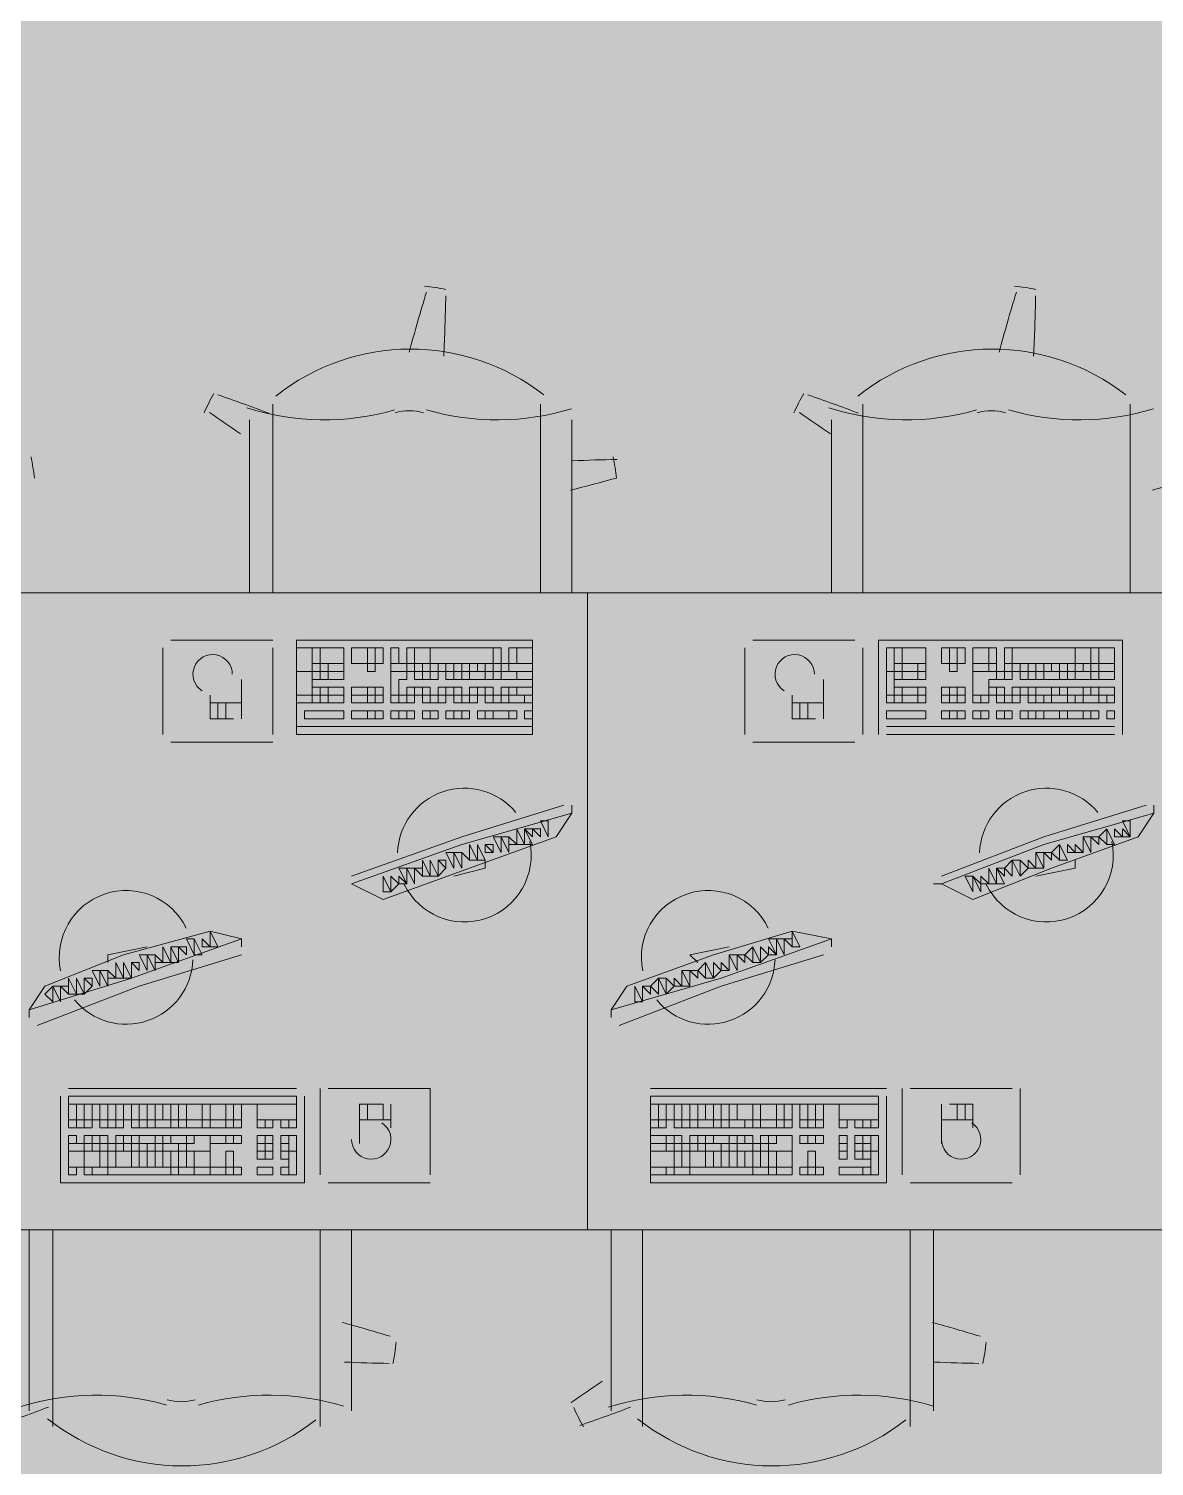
# Model space of a CAD drawing. Header units: millimetres. Extents: x -59 to 47, y 152 to 919.
# Drawn here: x 24.35 to 26.496, y 461.526 to 464.267 of the extents above; entities that cross this region are included whole.
import ezdxf

# ---------------------------------------------------------------- set-up
doc = ezdxf.new("R2010")
doc.units = ezdxf.units.MM
doc.layers.add('PDF_014405$FT-FIXFIT', color=7, linetype='Continuous')
doc.layers.add('PDF_014405$HL-TMP', color=7, linetype='Continuous', true_color=0xe6db59)

msp = doc.modelspace()

# ---------------------------------------------------------------- linework, layer by layer
at = {"layer": 'PDF_014405$FT-FIXFIT', "lineweight": 0}
for points in [[(24.8153, 463.1913), (24.8153, 463.5513)], [(25.3253, 463.5513), (25.3253, 463.1913)], [(25.9402, 463.1913), (25.9402, 463.5513)], [(26.4502, 463.5513), (26.4502, 463.1913)], [(24.7703, 463.5213), (24.7703, 463.1913)], [(25.3853, 463.1913), (25.3853, 463.5213)], [(25.8802, 463.5213), (25.8802, 463.1913)], [(24.8153, 463.1014), (24.6204, 463.1014)], [(25.9252, 463.1014), (25.7303, 463.1014)], [(26.4352, 462.9214), (26.4352, 463.1014), (25.9702, 463.1014), (25.9702, 462.9214)], [(24.6054, 463.0864), (24.6054, 462.9214)], [(24.6204, 463.0864), (24.6204, 463.0864)], [(24.8153, 462.9214), (24.8153, 463.0864)], [(25.7153, 463.0864), (25.7153, 462.9214)], [(25.7303, 463.0864), (25.7303, 463.0864)], [(25.9252, 463.0864), (25.9252, 463.0864)], [(25.9402, 462.9214), (25.9402, 463.0864)], [(24.7553, 462.9514), (24.7553, 463.0264)], [(25.8652, 462.9514), (25.8652, 463.0264)], [(24.6953, 462.9964), (24.6953, 462.9514), (24.7403, 462.9514)], [(25.8052, 462.9964), (25.8052, 462.9514), (25.8502, 462.9514)], [(24.7553, 462.9814), (24.6953, 462.9814)], [(24.7103, 462.9814), (24.7103, 462.9514)], [(24.7253, 462.9814), (24.7253, 462.9514)], [(25.8652, 462.9814), (25.8052, 462.9814)], [(25.8202, 462.9814), (25.8202, 462.9514)], [(25.8352, 462.9814), (25.8352, 462.9514)], [(25.3103, 462.9364), (24.8603, 462.9364), (25.3103, 462.9364)], [(26.4202, 462.9364), (25.9852, 462.9364), (26.4202, 462.9364)], [(24.6204, 462.9214), (24.6204, 462.9214)], [(24.6204, 462.9064), (24.8153, 462.9064)], [(24.8153, 462.9214), (24.8153, 462.9214)], [(25.7303, 462.9214), (25.7303, 462.9214)], [(25.7303, 462.9064), (25.9252, 462.9064)], [(25.9252, 462.9214), (25.9252, 462.9214)], [(25.9852, 462.9214), (26.4202, 462.9214)], [(25.3853, 462.7714), (25.1753, 462.7114), (24.9653, 462.6364), (25.0253, 462.6064), (25.1903, 462.6664), (25.3553, 462.7264), (25.3853, 462.7714), (25.3853, 462.7864)], [(25.3703, 462.7864), (25.1753, 462.7264), (24.9653, 462.6514)], [(25.3703, 462.7864), (25.3703, 462.7864)], [(26.4952, 462.7714), (26.2852, 462.7114), (26.0902, 462.6364), (26.0752, 462.6364)], [(26.0902, 462.6364), (26.1502, 462.6064), (26.3002, 462.6664), (26.4652, 462.7264), (26.4952, 462.7714), (26.4952, 462.7864)], [(26.4802, 462.7864), (26.2852, 462.7264), (26.0902, 462.6514)], [(26.4802, 462.7864), (26.4802, 462.7864)], [(26.3602, 462.7264), (26.3602, 462.6964), (26.3602, 462.7264)], [(25.1753, 462.6964), (25.1903, 462.6814), (25.1753, 462.6964)], [(25.2203, 462.6814), (25.2203, 462.6664), (25.1603, 462.6514)], [(26.3452, 462.6814), (26.3452, 462.6664), (26.2702, 462.6514)], [(24.9653, 462.6364), (24.9653, 462.6364)], [(24.9803, 462.6514), (24.9803, 462.6514)], [(26.0902, 462.6514), (26.0902, 462.6514)], [(24.7553, 462.5314), (24.6953, 462.5464), (24.5304, 462.5014), (24.3804, 462.4414), (24.3504, 462.3964), (24.3504, 462.3814)], [(24.3504, 462.3964), (24.5454, 462.4564), (24.7553, 462.5314), (24.7553, 462.5164)], [(25.8802, 462.5314), (25.8052, 462.5464), (25.6553, 462.5014), (25.4903, 462.4414), (25.4603, 462.3964), (25.4603, 462.3814)], [(25.4603, 462.3964), (25.6703, 462.4564), (25.8802, 462.5314), (25.8802, 462.5164)], [(24.3654, 462.3664), (24.5604, 462.4414), (24.7553, 462.5014)], [(24.5004, 462.4864), (24.5004, 462.5014), (24.5754, 462.5164)], [(25.4753, 462.3664), (25.6703, 462.4414), (25.8652, 462.5014)], [(25.6253, 462.4864), (25.6103, 462.5014), (25.6853, 462.5164)], [(25.6853, 462.4714), (25.6853, 462.5014), (25.6853, 462.4714)], [(25.8652, 462.5164), (25.8652, 462.5164)], [(25.5203, 462.4114), (25.5203, 462.4414), (25.5203, 462.4114)], [(25.4753, 462.3814), (25.4753, 462.3814)], [(24.8603, 462.2464), (24.4254, 462.2464)], [(24.9053, 462.2464), (24.9053, 462.0814)], [(25.1153, 462.0814), (25.1153, 462.2464), (24.9203, 462.2464)], [(25.9852, 462.2464), (25.5353, 462.2464)], [(26.0152, 462.2464), (26.0152, 462.0814)], [(26.2252, 462.2464), (26.0302, 462.2464)], [(26.2252, 462.2464), (26.2252, 462.2464)], [(26.2402, 462.0814), (26.2402, 462.2464)], [(24.4104, 462.2314), (24.4104, 462.0664), (24.8753, 462.0664), (24.8753, 462.2314)], [(24.4254, 462.2314), (24.4254, 462.2314)], [(24.8603, 462.2314), (24.8603, 462.2314)], [(25.5353, 462.2314), (25.5353, 462.0664), (25.9852, 462.0664), (25.9852, 462.2314)], [(25.0253, 462.1864), (25.0253, 462.2164), (24.9803, 462.2164), (24.9803, 462.1414)], [(24.9953, 462.1864), (24.9953, 462.2164)], [(25.0403, 462.1714), (25.0403, 462.2164)], [(26.0902, 462.2164), (26.0902, 462.1414)], [(26.1502, 462.1714), (26.1502, 462.2164), (26.1052, 462.2164)], [(26.1202, 462.1864), (26.1202, 462.2164)], [(26.1352, 462.1864), (26.1352, 462.2164)], [(24.9803, 462.1864), (25.0403, 462.1864)], [(26.0902, 462.1864), (26.1502, 462.1864)], [(24.9203, 462.0814), (24.9203, 462.0814)], [(25.1153, 462.0814), (25.1153, 462.0814)], [(26.0302, 462.0814), (26.0302, 462.0814)], [(26.2252, 462.0814), (26.2252, 462.0814)], [(24.9203, 462.0664), (25.1153, 462.0664)], [(26.0302, 462.0664), (26.2252, 462.0664)], [(24.3504, 461.6315), (24.3504, 461.9765)], [(24.3954, 461.9765), (24.3954, 461.6015)], [(24.9053, 461.6015), (24.9053, 461.9765)], [(24.9653, 461.9765), (24.9653, 461.6315)], [(25.4603, 461.6315), (25.4603, 461.9765)], [(25.5203, 461.9765), (25.5203, 461.6015)], [(26.0302, 461.6015), (26.0302, 461.9765)], [(26.0752, 461.9765), (26.0752, 461.6315)]]:
    msp.add_lwpolyline(points, dxfattribs=at)
msp.add_lwpolyline([(25.3825, 463.3873, 0.00719), (25.4704, 463.4103, 0.025003), (25.4639, 463.451)], format="xyb", dxfattribs=at)
for points in [[(24.3054, 463.1913), (25.4153, 463.1913), (25.4153, 461.9765), (24.3054, 461.9765)], [(25.4153, 463.1913), (26.5252, 463.1913), (26.5252, 461.9765), (25.4153, 461.9765)], [(25.3103, 463.1014), (24.8603, 463.1014), (24.8603, 462.9214), (25.3103, 462.9214)], [(24.8903, 463.0864), (24.8603, 463.0864), (24.8603, 463.0414), (24.8903, 463.0414)], [(24.9053, 463.0864), (24.8903, 463.0864), (24.8903, 463.0564), (24.9053, 463.0564)], [(24.9503, 463.0864), (24.9053, 463.0864), (24.9053, 463.0564), (24.9503, 463.0564)], [(24.9953, 463.0864), (24.9653, 463.0864), (24.9653, 463.0564), (24.9953, 463.0564)], [(25.0103, 463.0864), (24.9953, 463.0864), (24.9953, 463.0564), (25.0103, 463.0564)], [(25.0253, 463.0864), (25.0103, 463.0864), (25.0103, 463.0564), (25.0253, 463.0564)], [(25.0403, 463.0864), (25.0553, 463.0864), (25.0553, 463.0564), (25.0403, 463.0564)], [(25.0703, 463.0864), (25.0853, 463.0864), (25.0853, 463.0564), (25.0703, 463.0564)], [(25.0853, 463.0864), (25.1153, 463.0864), (25.1153, 463.0564), (25.0853, 463.0564)], [(25.2353, 463.0864), (25.1153, 463.0864), (25.1153, 463.0564), (25.2353, 463.0564)], [(25.2503, 463.0864), (25.2353, 463.0864), (25.2353, 463.0564), (25.2503, 463.0564)], [(25.2803, 463.0864), (25.2653, 463.0864), (25.2653, 463.0564), (25.2803, 463.0564)], [(25.3103, 463.0864), (25.2803, 463.0864), (25.2803, 463.0564), (25.3103, 463.0564)], [(26.0002, 463.0864), (25.9852, 463.0864), (25.9852, 463.0414), (26.0002, 463.0414)], [(26.0152, 463.0864), (26.0002, 463.0864), (26.0002, 463.0564), (26.0152, 463.0564)], [(26.0602, 463.0864), (26.0152, 463.0864), (26.0152, 463.0564), (26.0602, 463.0564)], [(26.1052, 463.0864), (26.0902, 463.0864), (26.0902, 463.0564), (26.1052, 463.0564)], [(26.1202, 463.0864), (26.1052, 463.0864), (26.1052, 463.0564), (26.1202, 463.0564)], [(26.1352, 463.0864), (26.1202, 463.0864), (26.1202, 463.0564), (26.1352, 463.0564)], [(26.1502, 463.0864), (26.1802, 463.0864), (26.1802, 463.0564), (26.1502, 463.0564)], [(26.1802, 463.0864), (26.1952, 463.0864), (26.1952, 463.0564), (26.1802, 463.0564)], [(26.2102, 463.0864), (26.2252, 463.0864), (26.2252, 463.0564), (26.2102, 463.0564)], [(26.3452, 463.0864), (26.2252, 463.0864), (26.2252, 463.0564), (26.3452, 463.0564)], [(26.3752, 463.0864), (26.3452, 463.0864), (26.3452, 463.0564), (26.3752, 463.0564)], [(26.3902, 463.0864), (26.3752, 463.0864), (26.3752, 463.0564), (26.3902, 463.0564)], [(26.4202, 463.0864), (26.3902, 463.0864), (26.3902, 463.0564), (26.4202, 463.0564)], [(24.8903, 463.0414), (24.8603, 463.0414), (24.8603, 462.9964), (24.8903, 462.9964)], [(24.9053, 463.0564), (24.8903, 463.0564), (24.8903, 463.0414), (24.9053, 463.0414)], [(24.9053, 463.0414), (24.8903, 463.0414), (24.8903, 463.0264), (24.9053, 463.0264)], [(24.9203, 463.0564), (24.9053, 463.0564), (24.9053, 463.0414), (24.9203, 463.0414)], [(24.9203, 463.0414), (24.9053, 463.0414), (24.9053, 463.0264), (24.9203, 463.0264)], [(24.9503, 463.0564), (24.9203, 463.0564), (24.9203, 463.0414), (24.9503, 463.0414)], [(24.9503, 463.0414), (24.9203, 463.0414), (24.9203, 463.0264), (24.9503, 463.0264)], [(25.0103, 463.0564), (24.9953, 463.0564), (24.9953, 463.0414), (25.0103, 463.0414)], [(25.0703, 463.0564), (25.0403, 463.0564), (25.0403, 463.0414), (25.0703, 463.0414)], [(25.0553, 463.0414), (25.0403, 463.0414), (25.0403, 462.9964), (25.0553, 462.9964), (25.0553, 463.0264), (25.0703, 463.0264), (25.0703, 463.0414)], [(25.0853, 463.0564), (25.0703, 463.0564), (25.0703, 463.0414), (25.0853, 463.0414)], [(25.1003, 463.0564), (25.0853, 463.0564), (25.0853, 463.0414), (25.1003, 463.0414)], [(25.1003, 463.0414), (25.0853, 463.0414), (25.0853, 463.0264), (25.1003, 463.0264)], [(25.1153, 463.0414), (25.1003, 463.0414), (25.1003, 463.0264), (25.1153, 463.0264)], [(25.1303, 463.0564), (25.1153, 463.0564), (25.1153, 463.0414), (25.1303, 463.0414)], [(25.1303, 463.0414), (25.1153, 463.0414), (25.1153, 463.0264), (25.1303, 463.0264)], [(25.1453, 463.0564), (25.1303, 463.0564), (25.1303, 463.0414), (25.1453, 463.0414)], [(25.1603, 463.0564), (25.1453, 463.0564), (25.1453, 463.0414), (25.1603, 463.0414)], [(25.1603, 463.0414), (25.1453, 463.0414), (25.1453, 463.0264), (25.1603, 463.0264)], [(25.1753, 463.0414), (25.1603, 463.0414), (25.1603, 463.0264), (25.1753, 463.0264)], [(25.1903, 463.0564), (25.1753, 463.0564), (25.1753, 463.0414), (25.1903, 463.0414)], [(25.1903, 463.0414), (25.1753, 463.0414), (25.1753, 463.0264), (25.1903, 463.0264)], [(25.2053, 463.0564), (25.1903, 463.0564), (25.1903, 463.0414), (25.2053, 463.0414)], [(25.2203, 463.0414), (25.1903, 463.0414), (25.1903, 463.0264), (25.2203, 463.0264)], [(25.2203, 463.0564), (25.2053, 463.0564), (25.2053, 463.0414), (25.2203, 463.0414)], [(25.2353, 463.0414), (25.2203, 463.0414), (25.2203, 463.0264), (25.2353, 463.0264)], [(25.2503, 463.0564), (25.2353, 463.0564), (25.2353, 463.0414), (25.2503, 463.0414)], [(25.2503, 463.0414), (25.2353, 463.0414), (25.2353, 463.0264), (25.2503, 463.0264)], [(25.2653, 463.0564), (25.2503, 463.0564), (25.2503, 463.0414), (25.2653, 463.0414)], [(25.2803, 463.0414), (25.2503, 463.0414), (25.2503, 463.0264), (25.2803, 463.0264)], [(25.3103, 463.0564), (25.2653, 463.0564), (25.2653, 463.0414), (25.3103, 463.0414)], [(25.3103, 463.0414), (25.2803, 463.0414), (25.2803, 463.0264), (25.3103, 463.0264)], [(26.0002, 463.0414), (25.9852, 463.0414), (25.9852, 462.9964), (26.0002, 462.9964)], [(26.0152, 463.0564), (26.0002, 463.0564), (26.0002, 463.0414), (26.0152, 463.0414)], [(26.0152, 463.0414), (26.0002, 463.0414), (26.0002, 463.0264), (26.0152, 463.0264)], [(26.0452, 463.0564), (26.0152, 463.0564), (26.0152, 463.0414), (26.0452, 463.0414)], [(26.0452, 463.0414), (26.0152, 463.0414), (26.0152, 463.0264), (26.0452, 463.0264)], [(26.0602, 463.0564), (26.0452, 463.0564), (26.0452, 463.0414), (26.0602, 463.0414)], [(26.0602, 463.0414), (26.0452, 463.0414), (26.0452, 463.0264), (26.0602, 463.0264)], [(26.1202, 463.0564), (26.1052, 463.0564), (26.1052, 463.0414), (26.1202, 463.0414)], [(26.1802, 463.0564), (26.1502, 463.0564), (26.1502, 463.0414), (26.1802, 463.0414)], [(26.1802, 463.0414), (26.1502, 463.0414), (26.1502, 462.9964), (26.1802, 462.9964), (26.1802, 463.0264), (26.1952, 463.0264), (26.1952, 463.0414)], [(26.1952, 463.0564), (26.1802, 463.0564), (26.1802, 463.0414), (26.1952, 463.0414)], [(26.2102, 463.0414), (26.1952, 463.0414), (26.1952, 463.0264), (26.2102, 463.0264)], [(26.2252, 463.0564), (26.2102, 463.0564), (26.2102, 463.0414), (26.2252, 463.0414)], [(26.2252, 463.0414), (26.2102, 463.0414), (26.2102, 463.0264), (26.2252, 463.0264)], [(26.2402, 463.0564), (26.2252, 463.0564), (26.2252, 463.0414), (26.2402, 463.0414)], [(26.2552, 463.0564), (26.2402, 463.0564), (26.2402, 463.0414), (26.2552, 463.0414)], [(26.2552, 463.0414), (26.2402, 463.0414), (26.2402, 463.0264), (26.2552, 463.0264)], [(26.2702, 463.0414), (26.2552, 463.0414), (26.2552, 463.0264), (26.2702, 463.0264)], [(26.2852, 463.0564), (26.2702, 463.0564), (26.2702, 463.0414), (26.2852, 463.0414)], [(26.2852, 463.0414), (26.2702, 463.0414), (26.2702, 463.0264), (26.2852, 463.0264)], [(26.3002, 463.0564), (26.2852, 463.0564), (26.2852, 463.0414), (26.3002, 463.0414)], [(26.3152, 463.0414), (26.2852, 463.0414), (26.2852, 463.0264), (26.3152, 463.0264)], [(26.3152, 463.0564), (26.3002, 463.0564), (26.3002, 463.0414), (26.3152, 463.0414)], [(26.3302, 463.0414), (26.3152, 463.0414), (26.3152, 463.0264), (26.3302, 463.0264)], [(26.3452, 463.0564), (26.3302, 463.0564), (26.3302, 463.0414), (26.3452, 463.0414)], [(26.3452, 463.0414), (26.3302, 463.0414), (26.3302, 463.0264), (26.3452, 463.0264)], [(26.3602, 463.0564), (26.3452, 463.0564), (26.3452, 463.0414), (26.3602, 463.0414)], [(26.3752, 463.0414), (26.3452, 463.0414), (26.3452, 463.0264), (26.3752, 463.0264)], [(26.3752, 463.0564), (26.3602, 463.0564), (26.3602, 463.0414), (26.3752, 463.0414)], [(26.3902, 463.0414), (26.3752, 463.0414), (26.3752, 463.0264), (26.3902, 463.0264)], [(26.4202, 463.0564), (26.3902, 463.0564), (26.3902, 463.0414), (26.4202, 463.0414)], [(26.4202, 463.0414), (26.3902, 463.0414), (26.3902, 463.0264), (26.4202, 463.0264)], [(24.8903, 462.9964), (24.8603, 462.9964), (24.8603, 462.9814), (24.8903, 462.9814)], [(24.9053, 463.0114), (24.8903, 463.0114), (24.8903, 462.9964), (24.9053, 462.9964)], [(24.9053, 462.9964), (24.8903, 462.9964), (24.8903, 462.9814), (24.9053, 462.9814)], [(24.9203, 463.0114), (24.9053, 463.0114), (24.9053, 462.9964), (24.9203, 462.9964)], [(24.9203, 462.9964), (24.9053, 462.9964), (24.9053, 462.9814), (24.9203, 462.9814)], [(24.9503, 463.0114), (24.9203, 463.0114), (24.9203, 462.9964), (24.9503, 462.9964)], [(24.9503, 462.9964), (24.9203, 462.9964), (24.9203, 462.9814), (24.9503, 462.9814)], [(24.9953, 463.0114), (24.9653, 463.0114), (24.9653, 462.9964), (24.9953, 462.9964)], [(24.9953, 462.9964), (24.9653, 462.9964), (24.9653, 462.9814), (24.9953, 462.9814)], [(25.0103, 463.0114), (24.9953, 463.0114), (24.9953, 462.9964), (25.0103, 462.9964)], [(25.0103, 462.9964), (24.9953, 462.9964), (24.9953, 462.9814), (25.0103, 462.9814)], [(25.0253, 463.0114), (25.0103, 463.0114), (25.0103, 462.9964), (25.0253, 462.9964)], [(25.0253, 462.9964), (25.0103, 462.9964), (25.0103, 462.9814), (25.0253, 462.9814)], [(25.0553, 462.9964), (25.0403, 462.9964), (25.0403, 462.9814), (25.0553, 462.9814)], [(25.0703, 462.9964), (25.0553, 462.9964), (25.0553, 462.9814), (25.0703, 462.9814)], [(25.0853, 463.0114), (25.0703, 463.0114), (25.0703, 462.9964), (25.0853, 462.9964)], [(25.0853, 462.9964), (25.0703, 462.9964), (25.0703, 462.9814), (25.0853, 462.9814)], [(25.1003, 463.0114), (25.0853, 463.0114), (25.0853, 462.9964), (25.1003, 462.9964)], [(25.1153, 463.0114), (25.1003, 463.0114), (25.1003, 462.9964), (25.1153, 462.9964)], [(25.1153, 462.9964), (25.1003, 462.9964), (25.1003, 462.9814), (25.1153, 462.9814)], [(25.1303, 462.9964), (25.1153, 462.9964), (25.1153, 462.9814), (25.1303, 462.9814)], [(25.1453, 463.0114), (25.1303, 463.0114), (25.1303, 462.9964), (25.1453, 462.9964)], [(25.1453, 462.9964), (25.1303, 462.9964), (25.1303, 462.9814), (25.1453, 462.9814)], [(25.1603, 463.0114), (25.1453, 463.0114), (25.1453, 462.9964), (25.1603, 462.9964)], [(25.1753, 463.0114), (25.1603, 463.0114), (25.1603, 462.9964), (25.1753, 462.9964)], [(25.1753, 462.9964), (25.1603, 462.9964), (25.1603, 462.9814), (25.1753, 462.9814)], [(25.1903, 462.9964), (25.1753, 462.9964), (25.1753, 462.9814), (25.1903, 462.9814)], [(25.2053, 463.0114), (25.1903, 463.0114), (25.1903, 462.9964), (25.2053, 462.9964)], [(25.2053, 462.9964), (25.1903, 462.9964), (25.1903, 462.9814), (25.2053, 462.9814)], [(25.2203, 463.0114), (25.2053, 463.0114), (25.2053, 462.9964), (25.2203, 462.9964)], [(25.2353, 463.0114), (25.2203, 463.0114), (25.2203, 462.9964), (25.2353, 462.9964)], [(25.2353, 462.9964), (25.2203, 462.9964), (25.2203, 462.9814), (25.2353, 462.9814)], [(25.2503, 462.9964), (25.2353, 462.9964), (25.2353, 462.9814), (25.2503, 462.9814)], [(25.2653, 463.0114), (25.2503, 463.0114), (25.2503, 462.9964), (25.2653, 462.9964)], [(25.2653, 462.9964), (25.2503, 462.9964), (25.2503, 462.9814), (25.2653, 462.9814)], [(25.2803, 463.0114), (25.2653, 463.0114), (25.2653, 462.9964), (25.2803, 462.9964)], [(25.2953, 462.9964), (25.2653, 462.9964), (25.2653, 462.9814), (25.2953, 462.9814)], [(25.3103, 463.0114), (25.2803, 463.0114), (25.2803, 462.9964), (25.3103, 462.9964)], [(25.3103, 462.9964), (25.2953, 462.9964), (25.2953, 462.9814), (25.3103, 462.9814)], [(26.0002, 462.9964), (25.9852, 462.9964), (25.9852, 462.9814), (26.0002, 462.9814)], [(26.0152, 463.0114), (26.0002, 463.0114), (26.0002, 462.9964), (26.0152, 462.9964)], [(26.0152, 462.9964), (26.0002, 462.9964), (26.0002, 462.9814), (26.0152, 462.9814)], [(26.0452, 463.0114), (26.0152, 463.0114), (26.0152, 462.9964), (26.0452, 462.9964)], [(26.0452, 462.9964), (26.0152, 462.9964), (26.0152, 462.9814), (26.0452, 462.9814)], [(26.0602, 463.0114), (26.0452, 463.0114), (26.0452, 462.9964), (26.0602, 462.9964)], [(26.0602, 462.9964), (26.0452, 462.9964), (26.0452, 462.9814), (26.0602, 462.9814)], [(26.1052, 463.0114), (26.0902, 463.0114), (26.0902, 462.9964), (26.1052, 462.9964)], [(26.1052, 462.9964), (26.0902, 462.9964), (26.0902, 462.9814), (26.1052, 462.9814)], [(26.1202, 463.0114), (26.1052, 463.0114), (26.1052, 462.9964), (26.1202, 462.9964)], [(26.1202, 462.9964), (26.1052, 462.9964), (26.1052, 462.9814), (26.1202, 462.9814)], [(26.1352, 463.0114), (26.1202, 463.0114), (26.1202, 462.9964), (26.1352, 462.9964)], [(26.1352, 462.9964), (26.1202, 462.9964), (26.1202, 462.9814), (26.1352, 462.9814)], [(26.1652, 462.9964), (26.1502, 462.9964), (26.1502, 462.9814), (26.1652, 462.9814)], [(26.1802, 462.9964), (26.1652, 462.9964), (26.1652, 462.9814), (26.1802, 462.9814)], [(26.1952, 463.0114), (26.1802, 463.0114), (26.1802, 462.9964), (26.1952, 462.9964)], [(26.2102, 463.0114), (26.1952, 463.0114), (26.1952, 462.9964), (26.2102, 462.9964)], [(26.2102, 462.9964), (26.1952, 462.9964), (26.1952, 462.9814), (26.2102, 462.9814)], [(26.2252, 462.9964), (26.2102, 462.9964), (26.2102, 462.9814), (26.2252, 462.9814)], [(26.2402, 463.0114), (26.2252, 463.0114), (26.2252, 462.9964), (26.2402, 462.9964)], [(26.2402, 462.9964), (26.2252, 462.9964), (26.2252, 462.9814), (26.2402, 462.9814)], [(26.2552, 463.0114), (26.2402, 463.0114), (26.2402, 462.9964), (26.2552, 462.9964)], [(26.2702, 463.0114), (26.2552, 463.0114), (26.2552, 462.9964), (26.2702, 462.9964)], [(26.2702, 462.9964), (26.2552, 462.9964), (26.2552, 462.9814), (26.2702, 462.9814)], [(26.3002, 463.0114), (26.2702, 463.0114), (26.2702, 462.9964), (26.3002, 462.9964)], [(26.2852, 462.9964), (26.2702, 462.9964), (26.2702, 462.9814), (26.2852, 462.9814)], [(26.3002, 462.9964), (26.2852, 462.9964), (26.2852, 462.9814), (26.3002, 462.9814)], [(26.3152, 463.0114), (26.3002, 463.0114), (26.3002, 462.9964), (26.3152, 462.9964)], [(26.3302, 462.9964), (26.3002, 462.9964), (26.3002, 462.9814), (26.3302, 462.9814)], [(26.3302, 463.0114), (26.3152, 463.0114), (26.3152, 462.9964), (26.3302, 462.9964)], [(26.3602, 463.0114), (26.3302, 463.0114), (26.3302, 462.9964), (26.3602, 462.9964)], [(26.3452, 462.9964), (26.3302, 462.9964), (26.3302, 462.9814), (26.3452, 462.9814)], [(26.3602, 462.9964), (26.3452, 462.9964), (26.3452, 462.9814), (26.3602, 462.9814)], [(26.3752, 463.0114), (26.3602, 463.0114), (26.3602, 462.9964), (26.3752, 462.9964)], [(26.3902, 462.9964), (26.3602, 462.9964), (26.3602, 462.9814), (26.3902, 462.9814)], [(26.3902, 463.0114), (26.3752, 463.0114), (26.3752, 462.9964), (26.3902, 462.9964)], [(26.4202, 463.0114), (26.3902, 463.0114), (26.3902, 462.9964), (26.4202, 462.9964)], [(26.4052, 462.9964), (26.3902, 462.9964), (26.3902, 462.9814), (26.4052, 462.9814)], [(26.4202, 462.9964), (26.4052, 462.9964), (26.4052, 462.9814), (26.4202, 462.9814)], [(24.9503, 462.9514), (24.8753, 462.9514), (24.8753, 462.9664), (24.9503, 462.9664)], [(24.9953, 462.9664), (24.9653, 462.9664), (24.9653, 462.9514), (24.9953, 462.9514)], [(25.0103, 462.9664), (24.9953, 462.9664), (24.9953, 462.9514), (25.0103, 462.9514)], [(25.0253, 462.9664), (25.0103, 462.9664), (25.0103, 462.9514), (25.0253, 462.9514)], [(25.0553, 462.9664), (25.0403, 462.9664), (25.0403, 462.9514), (25.0553, 462.9514)], [(25.0703, 462.9664), (25.0553, 462.9664), (25.0553, 462.9514), (25.0703, 462.9514)], [(25.0853, 462.9664), (25.0703, 462.9664), (25.0703, 462.9514), (25.0853, 462.9514)], [(25.1153, 462.9664), (25.1003, 462.9664), (25.1003, 462.9514), (25.1153, 462.9514)], [(25.1303, 462.9664), (25.1153, 462.9664), (25.1153, 462.9514), (25.1303, 462.9514)], [(25.1603, 462.9664), (25.1453, 462.9664), (25.1453, 462.9514), (25.1603, 462.9514)], [(25.1753, 462.9664), (25.1603, 462.9664), (25.1603, 462.9514), (25.1753, 462.9514)], [(25.1903, 462.9664), (25.1753, 462.9664), (25.1753, 462.9514), (25.1903, 462.9514)], [(25.2203, 462.9664), (25.2053, 462.9664), (25.2053, 462.9514), (25.2203, 462.9514)], [(25.2353, 462.9664), (25.2203, 462.9664), (25.2203, 462.9514), (25.2353, 462.9514)], [(25.2653, 462.9664), (25.2353, 462.9664), (25.2353, 462.9514), (25.2653, 462.9514)], [(25.2803, 462.9664), (25.2653, 462.9664), (25.2653, 462.9514), (25.2803, 462.9514)], [(25.3103, 462.9664), (25.2953, 462.9664), (25.2953, 462.9514), (25.3103, 462.9514)], [(26.0602, 462.9514), (25.9852, 462.9514), (25.9852, 462.9664), (26.0602, 462.9664)], [(26.1052, 462.9664), (26.0902, 462.9664), (26.0902, 462.9514), (26.1052, 462.9514)], [(26.1202, 462.9664), (26.1052, 462.9664), (26.1052, 462.9514), (26.1202, 462.9514)], [(26.1352, 462.9664), (26.1202, 462.9664), (26.1202, 462.9514), (26.1352, 462.9514)], [(26.1652, 462.9664), (26.1502, 462.9664), (26.1502, 462.9514), (26.1652, 462.9514)], [(26.1802, 462.9664), (26.1652, 462.9664), (26.1652, 462.9514), (26.1802, 462.9514)], [(26.2102, 462.9664), (26.1952, 462.9664), (26.1952, 462.9514), (26.2102, 462.9514)], [(26.2252, 462.9664), (26.2102, 462.9664), (26.2102, 462.9514), (26.2252, 462.9514)], [(26.2552, 462.9664), (26.2402, 462.9664), (26.2402, 462.9514), (26.2552, 462.9514)], [(26.2702, 462.9664), (26.2552, 462.9664), (26.2552, 462.9514), (26.2702, 462.9514)], [(26.2852, 462.9664), (26.2702, 462.9664), (26.2702, 462.9514), (26.2852, 462.9514)], [(26.3152, 462.9664), (26.2852, 462.9664), (26.2852, 462.9514), (26.3152, 462.9514)], [(26.3302, 462.9664), (26.3152, 462.9664), (26.3152, 462.9514), (26.3302, 462.9514)], [(26.3602, 462.9664), (26.3302, 462.9664), (26.3302, 462.9514), (26.3602, 462.9514)], [(26.3752, 462.9664), (26.3602, 462.9664), (26.3602, 462.9514), (26.3752, 462.9514)], [(26.3902, 462.9664), (26.3752, 462.9664), (26.3752, 462.9514), (26.3902, 462.9514)], [(26.4202, 462.9664), (26.4052, 462.9664), (26.4052, 462.9514), (26.4202, 462.9514)], [(25.2803, 462.7414), (25.2803, 462.7264), (25.2803, 462.7114), (25.2953, 462.7114)], [(25.2953, 462.7414), (25.2953, 462.7114), (25.3103, 462.7114)], [(25.3103, 462.7414), (25.2953, 462.7414), (25.3103, 462.7264)], [(25.3253, 462.7414), (25.3103, 462.7414), (25.3253, 462.7264)], [(25.3403, 462.7564), (25.3253, 462.7564), (25.3403, 462.7264)], [(26.4052, 462.7414), (26.3902, 462.7264), (26.4052, 462.7114)], [(26.4052, 462.7414), (26.4052, 462.7114), (26.4202, 462.7114)], [(26.4202, 462.7414), (26.4202, 462.7264), (26.4352, 462.7264)], [(26.4502, 462.7564), (26.4352, 462.7564), (26.4502, 462.7264)], [(26.4352, 462.7414), (26.4352, 462.7264), (26.4502, 462.7264)], [(25.2503, 462.7264), (25.2353, 462.7264), (25.2503, 462.6964)], [(25.2653, 462.7264), (25.2503, 462.7264), (25.2653, 462.6964), (25.2653, 462.7114)], [(25.2653, 462.7264), (25.2653, 462.7114), (25.2803, 462.7114)], [(26.3752, 462.7264), (26.3602, 462.7264), (26.3752, 462.6964), (26.3752, 462.7114)], [(26.3902, 462.7264), (26.3752, 462.7264), (26.3902, 462.7114)], [(25.1603, 462.6964), (25.1453, 462.6964), (25.1603, 462.6664)], [(25.1753, 462.6964), (25.1603, 462.6964), (25.1753, 462.6664), (25.1753, 462.6814)], [(25.1903, 462.7114), (25.1903, 462.6964), (25.1903, 462.6814), (25.2053, 462.6814)], [(25.2053, 462.7114), (25.2053, 462.6814), (25.2203, 462.6814)], [(25.2203, 462.7114), (25.2203, 462.6964), (25.2353, 462.6964)], [(25.2353, 462.7114), (25.2203, 462.7114), (25.2353, 462.6964)], [(26.2702, 462.6964), (26.2702, 462.6664), (26.2852, 462.6664)], [(26.2852, 462.6964), (26.2702, 462.6964), (26.2852, 462.6664), (26.2852, 462.6814)], [(26.3002, 462.6964), (26.2852, 462.6964), (26.3002, 462.6814)], [(26.3152, 462.7114), (26.3002, 462.6964), (26.3152, 462.6814)], [(26.3152, 462.7114), (26.3152, 462.6814), (26.3302, 462.6814)], [(26.3302, 462.7114), (26.3302, 462.6964), (26.3452, 462.6964)], [(26.3452, 462.7114), (26.3452, 462.6964), (26.3602, 462.6964)], [(25.0703, 462.6664), (25.0553, 462.6664), (25.0703, 462.6364)], [(25.0853, 462.6664), (25.0703, 462.6664), (25.0853, 462.6364)], [(25.1003, 462.6664), (25.0853, 462.6664), (25.1003, 462.6514)], [(25.1003, 462.6814), (25.1003, 462.6664), (25.1003, 462.6514), (25.1153, 462.6514)], [(25.1153, 462.6814), (25.1153, 462.6514), (25.1303, 462.6514)], [(25.1303, 462.6814), (25.1303, 462.6514), (25.1453, 462.6664)], [(25.1453, 462.6814), (25.1303, 462.6814), (25.1453, 462.6664)], [(26.1802, 462.6664), (26.1802, 462.6364), (26.1952, 462.6364)], [(26.1952, 462.6664), (26.1952, 462.6364), (26.2102, 462.6364)], [(26.2102, 462.6664), (26.1952, 462.6664), (26.2102, 462.6514)], [(26.2252, 462.6814), (26.2102, 462.6664), (26.2252, 462.6514)], [(26.2402, 462.6814), (26.2252, 462.6814), (26.2402, 462.6514)], [(26.2402, 462.6814), (26.2402, 462.6514), (26.2552, 462.6664)], [(26.2552, 462.6814), (26.2552, 462.6664), (26.2702, 462.6664)], [(25.0253, 462.6514), (25.0253, 462.6214), (25.0403, 462.6214)], [(25.0403, 462.6514), (25.0403, 462.6214), (25.0553, 462.6364)], [(25.0553, 462.6514), (25.0553, 462.6364), (25.0703, 462.6364)], [(26.1502, 462.6514), (26.1352, 462.6514), (26.1502, 462.6214)], [(26.1502, 462.6514), (26.1652, 462.6214), (26.1652, 462.6364)], [(26.1652, 462.6514), (26.1652, 462.6364), (26.1802, 462.6364)], [(24.6653, 462.5014), (24.6653, 462.5314), (24.6504, 462.5314)], [(24.6653, 462.5014), (24.6803, 462.5014), (24.6653, 462.5314)], [(24.6803, 462.5164), (24.6953, 462.5164), (24.6803, 462.5314)], [(24.6953, 462.5164), (24.7103, 462.5164), (24.6953, 462.5464), (24.6953, 462.5314)], [(25.7753, 462.5014), (25.7753, 462.5314), (25.7603, 462.5314)], [(25.7903, 462.5014), (25.7903, 462.5314), (25.7753, 462.5314)], [(25.8052, 462.5164), (25.8052, 462.5314), (25.7903, 462.5314)], [(25.8052, 462.5164), (25.8202, 462.5164), (25.8052, 462.5464), (25.8052, 462.5314)], [(24.5754, 462.4714), (24.5754, 462.5014), (24.5604, 462.5014)], [(24.5904, 462.4714), (24.5904, 462.5014), (24.5754, 462.5014)], [(24.5904, 462.4864), (24.6054, 462.4864), (24.5904, 462.5014)], [(24.6054, 462.4864), (24.6204, 462.4864), (24.6054, 462.5164), (24.6054, 462.5014)], [(24.6354, 462.4864), (24.6354, 462.5014), (24.6354, 462.5164), (24.6204, 462.5164)], [(24.6204, 462.4864), (24.6354, 462.4864), (24.6204, 462.5164)], [(24.6504, 462.5014), (24.6504, 462.5164), (24.6354, 462.5164)], [(25.7003, 462.4714), (25.7003, 462.5014), (25.6853, 462.5014)], [(25.7153, 462.4864), (25.7153, 462.5014), (25.7003, 462.5014)], [(25.7303, 462.4864), (25.7303, 462.5164), (25.7153, 462.5014)], [(25.7303, 462.4864), (25.7453, 462.4864), (25.7303, 462.5164)], [(25.7453, 462.4864), (25.7603, 462.5014), (25.7453, 462.5164)], [(25.7603, 462.5014), (25.7753, 462.5014), (25.7603, 462.5164)], [(24.4854, 462.4414), (24.4854, 462.4714), (24.4704, 462.4714)], [(24.5004, 462.4414), (24.5004, 462.4714), (24.4854, 462.4714)], [(24.5004, 462.4564), (24.5154, 462.4564), (24.5004, 462.4714)], [(24.5154, 462.4564), (24.5304, 462.4564), (24.5154, 462.4864), (24.5154, 462.4714)], [(24.5304, 462.4564), (24.5454, 462.4564), (24.5304, 462.4864)], [(24.5454, 462.4564), (24.5454, 462.4714), (24.5454, 462.4864)], [(24.5604, 462.4714), (24.5604, 462.4864), (24.5454, 462.4864)], [(25.6103, 462.4414), (25.6103, 462.4714), (25.5953, 462.4714)], [(25.5953, 462.4414), (25.6103, 462.4414), (25.5953, 462.4714)], [(25.6253, 462.4564), (25.6253, 462.4714), (25.6103, 462.4714)], [(25.6403, 462.4564), (25.6403, 462.4864), (25.6253, 462.4714)], [(25.6403, 462.4564), (25.6553, 462.4564), (25.6403, 462.4864)], [(25.6553, 462.4564), (25.6703, 462.4714), (25.6553, 462.4864)], [(25.6703, 462.4714), (25.6853, 462.4714), (25.6703, 462.4864)], [(24.3954, 462.4114), (24.3954, 462.4414), (24.3804, 462.4264)], [(24.4104, 462.4114), (24.4104, 462.4414), (24.3954, 462.4414)], [(24.4254, 462.4264), (24.4254, 462.4414), (24.4104, 462.4414)], [(24.4254, 462.4264), (24.4404, 462.4264), (24.4254, 462.4564), (24.4254, 462.4414)], [(24.4404, 462.4264), (24.4554, 462.4264), (24.4404, 462.4564)], [(24.4704, 462.4414), (24.4704, 462.4564), (24.4554, 462.4564)], [(24.4554, 462.4264), (24.4704, 462.4414), (24.4554, 462.4564)], [(25.5053, 462.4114), (25.5203, 462.4114), (25.5053, 462.4414), (25.5053, 462.4264)], [(25.5353, 462.4264), (25.5353, 462.4414), (25.5203, 462.4414)], [(25.5503, 462.4264), (25.5503, 462.4564), (25.5353, 462.4414)], [(25.5653, 462.4264), (25.5653, 462.4564), (25.5503, 462.4564)], [(25.5653, 462.4264), (25.5803, 462.4414), (25.5653, 462.4564)], [(25.5803, 462.4414), (25.5953, 462.4414), (25.5803, 462.4564)], [(24.4254, 462.2314), (24.8603, 462.2314), (24.8603, 462.2164), (24.4254, 462.2164)], [(25.5353, 462.2314), (25.9702, 462.2314), (25.9702, 462.2164), (25.5353, 462.2164)], [(24.4254, 462.1864), (24.4404, 462.1864), (24.4404, 462.2164), (24.4254, 462.2164)], [(24.4554, 462.1864), (24.4704, 462.1864), (24.4704, 462.2164), (24.4554, 462.2164)], [(24.4704, 462.1864), (24.4854, 462.1864), (24.4854, 462.2164), (24.4704, 462.2164)], [(24.4854, 462.1864), (24.5004, 462.1864), (24.5004, 462.2164), (24.4854, 462.2164)], [(24.5154, 462.1864), (24.5304, 462.1864), (24.5304, 462.2164), (24.5154, 462.2164)], [(24.5304, 462.1864), (24.5454, 462.1864), (24.5454, 462.2164), (24.5304, 462.2164)], [(24.5604, 462.1864), (24.5754, 462.1864), (24.5754, 462.2164), (24.5604, 462.2164)], [(24.5754, 462.1864), (24.5904, 462.1864), (24.5904, 462.2164), (24.5754, 462.2164)], [(24.5904, 462.1864), (24.6054, 462.1864), (24.6054, 462.2164), (24.5904, 462.2164)], [(24.6204, 462.1864), (24.6354, 462.1864), (24.6354, 462.2164), (24.6204, 462.2164)], [(24.6354, 462.1864), (24.6504, 462.1864), (24.6504, 462.2164), (24.6354, 462.2164)], [(24.6504, 462.1864), (24.6803, 462.1864), (24.6803, 462.2164), (24.6504, 462.2164)], [(24.6803, 462.1864), (24.6953, 462.1864), (24.6953, 462.2164), (24.6803, 462.2164)], [(24.6953, 462.1864), (24.7253, 462.1864), (24.7253, 462.2164), (24.6953, 462.2164)], [(24.7253, 462.1864), (24.7403, 462.1864), (24.7403, 462.2164), (24.7253, 462.2164)], [(24.7403, 462.1864), (24.7553, 462.1864), (24.7553, 462.2164), (24.7403, 462.2164)], [(24.7853, 462.2164), (24.8603, 462.2164), (24.8603, 462.1864), (24.7853, 462.1864)], [(25.5353, 462.1864), (25.5503, 462.1864), (25.5503, 462.2164), (25.5353, 462.2164)], [(25.5653, 462.1864), (25.5803, 462.1864), (25.5803, 462.2164), (25.5653, 462.2164)], [(25.5803, 462.1864), (25.5953, 462.1864), (25.5953, 462.2164), (25.5803, 462.2164)], [(25.6103, 462.1864), (25.6253, 462.1864), (25.6253, 462.2164), (25.6103, 462.2164)], [(25.6253, 462.1864), (25.6403, 462.1864), (25.6403, 462.2164), (25.6253, 462.2164)], [(25.6553, 462.1864), (25.6703, 462.1864), (25.6703, 462.2164), (25.6553, 462.2164)], [(25.6703, 462.1864), (25.6853, 462.1864), (25.6853, 462.2164), (25.6703, 462.2164)], [(25.6853, 462.1864), (25.7003, 462.1864), (25.7003, 462.2164), (25.6853, 462.2164)], [(25.7003, 462.1864), (25.7303, 462.1864), (25.7303, 462.2164), (25.7003, 462.2164)], [(25.7303, 462.1864), (25.7453, 462.1864), (25.7453, 462.2164), (25.7303, 462.2164)], [(25.7453, 462.1864), (25.7753, 462.1864), (25.7753, 462.2164), (25.7453, 462.2164)], [(25.7753, 462.1864), (25.7903, 462.1864), (25.7903, 462.2164), (25.7753, 462.2164)], [(25.7903, 462.1864), (25.8052, 462.1864), (25.8052, 462.2164), (25.7903, 462.2164)], [(25.8202, 462.1864), (25.8352, 462.1864), (25.8352, 462.2164), (25.8202, 462.2164)], [(25.8352, 462.1864), (25.8502, 462.1864), (25.8502, 462.2164), (25.8352, 462.2164)], [(25.8502, 462.1864), (25.8652, 462.1864), (25.8652, 462.2164), (25.8502, 462.2164)], [(25.8952, 462.2164), (25.9702, 462.2164), (25.9702, 462.1864), (25.8952, 462.1864)], [(24.4254, 462.1714), (24.4404, 462.1714), (24.4404, 462.1864), (24.4254, 462.1864)], [(24.4404, 462.1714), (24.4554, 462.1714), (24.4554, 462.1864), (24.4404, 462.1864)], [(24.4554, 462.1714), (24.4704, 462.1714), (24.4704, 462.1864), (24.4554, 462.1864)], [(24.4854, 462.1714), (24.5004, 462.1714), (24.5004, 462.1864), (24.4854, 462.1864)], [(24.5004, 462.1714), (24.5154, 462.1714), (24.5154, 462.1864), (24.5004, 462.1864)], [(24.5154, 462.1714), (24.5304, 462.1714), (24.5304, 462.1864), (24.5154, 462.1864)], [(24.5454, 462.1714), (24.5604, 462.1714), (24.5604, 462.1864), (24.5454, 462.1864)], [(24.5604, 462.1714), (24.5754, 462.1714), (24.5754, 462.1864), (24.5604, 462.1864)], [(24.5754, 462.1714), (24.5904, 462.1714), (24.5904, 462.1864), (24.5754, 462.1864)], [(24.5904, 462.1714), (24.6204, 462.1714), (24.6204, 462.1864), (24.5904, 462.1864)], [(24.6204, 462.1714), (24.6354, 462.1714), (24.6354, 462.1864), (24.6204, 462.1864)], [(24.6354, 462.1714), (24.6504, 462.1714), (24.6504, 462.1864), (24.6354, 462.1864)], [(24.6504, 462.1714), (24.6803, 462.1714), (24.6803, 462.1864), (24.6504, 462.1864)], [(24.6803, 462.1714), (24.6953, 462.1714), (24.6953, 462.1864), (24.6803, 462.1864)], [(24.6953, 462.1714), (24.7253, 462.1714), (24.7253, 462.1864), (24.6953, 462.1864)], [(24.7253, 462.1714), (24.7403, 462.1714), (24.7403, 462.1864), (24.7253, 462.1864)], [(24.7403, 462.1714), (24.7553, 462.1714), (24.7553, 462.1864), (24.7403, 462.1864)], [(24.7853, 462.1714), (24.8003, 462.1714), (24.8003, 462.1864), (24.7853, 462.1864)], [(24.8003, 462.1714), (24.8153, 462.1714), (24.8153, 462.1864), (24.8003, 462.1864)], [(24.8303, 462.1714), (24.8453, 462.1714), (24.8453, 462.1864), (24.8303, 462.1864)], [(24.8453, 462.1714), (24.8603, 462.1714), (24.8603, 462.1864), (24.8453, 462.1864)], [(25.5353, 462.1714), (25.5503, 462.1714), (25.5503, 462.1864), (25.5353, 462.1864)], [(25.5503, 462.1714), (25.5653, 462.1714), (25.5653, 462.1864), (25.5503, 462.1864)], [(25.5803, 462.1714), (25.5953, 462.1714), (25.5953, 462.1864), (25.5803, 462.1864)], [(25.5953, 462.1714), (25.6103, 462.1714), (25.6103, 462.1864), (25.5953, 462.1864)], [(25.6103, 462.1714), (25.6253, 462.1714), (25.6253, 462.1864), (25.6103, 462.1864)], [(25.6253, 462.1714), (25.6553, 462.1714), (25.6553, 462.1864), (25.6253, 462.1864)], [(25.6553, 462.1714), (25.6703, 462.1714), (25.6703, 462.1864), (25.6553, 462.1864)], [(25.6703, 462.1714), (25.6853, 462.1714), (25.6853, 462.1864), (25.6703, 462.1864)], [(25.6853, 462.1714), (25.7153, 462.1714), (25.7153, 462.1864), (25.6853, 462.1864)], [(25.7153, 462.1714), (25.7303, 462.1714), (25.7303, 462.1864), (25.7153, 462.1864)], [(25.7303, 462.1714), (25.7453, 462.1714), (25.7453, 462.1864), (25.7303, 462.1864)], [(25.7453, 462.1714), (25.7753, 462.1714), (25.7753, 462.1864), (25.7453, 462.1864)], [(25.7753, 462.1714), (25.7903, 462.1714), (25.7903, 462.1864), (25.7753, 462.1864)], [(25.7903, 462.1714), (25.8052, 462.1714), (25.8052, 462.1864), (25.7903, 462.1864)], [(25.8202, 462.1714), (25.8352, 462.1714), (25.8352, 462.1864), (25.8202, 462.1864)], [(25.8352, 462.1714), (25.8502, 462.1714), (25.8502, 462.1864), (25.8352, 462.1864)], [(25.8502, 462.1714), (25.8652, 462.1714), (25.8652, 462.1864), (25.8502, 462.1864)], [(25.8952, 462.1714), (25.9102, 462.1714), (25.9102, 462.1864), (25.8952, 462.1864)], [(25.9252, 462.1714), (25.9402, 462.1714), (25.9402, 462.1864), (25.9252, 462.1864)], [(25.9402, 462.1714), (25.9552, 462.1714), (25.9552, 462.1864), (25.9402, 462.1864)], [(25.9552, 462.1714), (25.9702, 462.1714), (25.9702, 462.1864), (25.9552, 462.1864)], [(24.4254, 462.1414), (24.4404, 462.1414), (24.4404, 462.1564), (24.4254, 462.1564)], [(24.4254, 462.1264), (24.4554, 462.1264), (24.4554, 462.1414), (24.4254, 462.1414)], [(24.4554, 462.1414), (24.4704, 462.1414), (24.4704, 462.1564), (24.4554, 462.1564)], [(24.4554, 462.1264), (24.4704, 462.1264), (24.4704, 462.1414), (24.4554, 462.1414)], [(24.4704, 462.1414), (24.4854, 462.1414), (24.4854, 462.1564), (24.4704, 462.1564)], [(24.4704, 462.1264), (24.4854, 462.1264), (24.4854, 462.1414), (24.4704, 462.1414)], [(24.4854, 462.1414), (24.5004, 462.1414), (24.5004, 462.1564), (24.4854, 462.1564)], [(24.5004, 462.1264), (24.5154, 462.1264), (24.5154, 462.1414), (24.5004, 462.1414)], [(24.5154, 462.1414), (24.5304, 462.1414), (24.5304, 462.1564), (24.5154, 462.1564)], [(24.5154, 462.1264), (24.5304, 462.1264), (24.5304, 462.1414), (24.5154, 462.1414)], [(24.5304, 462.1414), (24.5454, 462.1414), (24.5454, 462.1564), (24.5304, 462.1564)], [(24.5304, 462.1264), (24.5454, 462.1264), (24.5454, 462.1414), (24.5304, 462.1414)], [(24.5454, 462.1414), (24.5604, 462.1414), (24.5604, 462.1564), (24.5454, 462.1564)], [(24.5604, 462.1414), (24.5904, 462.1414), (24.5904, 462.1564), (24.5604, 462.1564)], [(24.5604, 462.1264), (24.5754, 462.1264), (24.5754, 462.1414), (24.5604, 462.1414)], [(24.5754, 462.1264), (24.5904, 462.1264), (24.5904, 462.1414), (24.5754, 462.1414)], [(24.5904, 462.1414), (24.6054, 462.1414), (24.6054, 462.1564), (24.5904, 462.1564)], [(24.5904, 462.1264), (24.6054, 462.1264), (24.6054, 462.1414), (24.5904, 462.1414)], [(24.6054, 462.1414), (24.6204, 462.1414), (24.6204, 462.1564), (24.6054, 462.1564)], [(24.6054, 462.1264), (24.6354, 462.1264), (24.6354, 462.1414), (24.6054, 462.1414)], [(24.6204, 462.1414), (24.6504, 462.1414), (24.6504, 462.1564), (24.6204, 462.1564)], [(24.6354, 462.1264), (24.6504, 462.1264), (24.6504, 462.1414), (24.6354, 462.1414)], [(24.6653, 462.1264), (24.6953, 462.1264), (24.6953, 462.1564), (24.6653, 462.1564), (24.6653, 462.1414), (24.6504, 462.1414), (24.6504, 462.1264)], [(24.6504, 462.1414), (24.6653, 462.1414), (24.6653, 462.1564), (24.6504, 462.1564)], [(24.6953, 462.1414), (24.7253, 462.1414), (24.7253, 462.1564), (24.6953, 462.1564)], [(24.7253, 462.1414), (24.7403, 462.1414), (24.7403, 462.1564), (24.7253, 462.1564)], [(24.7403, 462.1414), (24.7553, 462.1414), (24.7553, 462.1564), (24.7403, 462.1564)], [(24.7853, 462.1414), (24.8003, 462.1414), (24.8003, 462.1564), (24.7853, 462.1564)], [(24.7853, 462.1264), (24.8003, 462.1264), (24.8003, 462.1414), (24.7853, 462.1414)], [(24.8003, 462.1414), (24.8153, 462.1414), (24.8153, 462.1564), (24.8003, 462.1564)], [(24.8003, 462.1264), (24.8153, 462.1264), (24.8153, 462.1414), (24.8003, 462.1414)], [(24.8303, 462.1414), (24.8453, 462.1414), (24.8453, 462.1564), (24.8303, 462.1564)], [(24.8303, 462.1264), (24.8453, 462.1264), (24.8453, 462.1414), (24.8303, 462.1414)], [(24.8453, 462.1264), (24.8603, 462.1264), (24.8603, 462.1564), (24.8453, 462.1564)], [(25.5353, 462.1414), (25.5653, 462.1414), (25.5653, 462.1564), (25.5353, 462.1564)], [(25.5353, 462.1264), (25.5653, 462.1264), (25.5653, 462.1414), (25.5353, 462.1414)], [(25.5653, 462.1414), (25.5803, 462.1414), (25.5803, 462.1564), (25.5653, 462.1564)], [(25.5653, 462.1264), (25.5803, 462.1264), (25.5803, 462.1414), (25.5653, 462.1414)], [(25.5803, 462.1414), (25.5953, 462.1414), (25.5953, 462.1564), (25.5803, 462.1564)], [(25.5953, 462.1264), (25.6103, 462.1264), (25.6103, 462.1414), (25.5953, 462.1414)], [(25.6103, 462.1414), (25.6253, 462.1414), (25.6253, 462.1564), (25.6103, 462.1564)], [(25.6103, 462.1264), (25.6253, 462.1264), (25.6253, 462.1414), (25.6103, 462.1414)], [(25.6253, 462.1414), (25.6403, 462.1414), (25.6403, 462.1564), (25.6253, 462.1564)], [(25.6253, 462.1264), (25.6403, 462.1264), (25.6403, 462.1414), (25.6253, 462.1414)], [(25.6403, 462.1414), (25.6553, 462.1414), (25.6553, 462.1564), (25.6403, 462.1564)], [(25.6403, 462.1264), (25.6703, 462.1264), (25.6703, 462.1414), (25.6403, 462.1414)], [(25.6553, 462.1414), (25.6853, 462.1414), (25.6853, 462.1564), (25.6553, 462.1564)], [(25.6703, 462.1264), (25.6853, 462.1264), (25.6853, 462.1414), (25.6703, 462.1414)], [(25.6853, 462.1414), (25.7003, 462.1414), (25.7003, 462.1564), (25.6853, 462.1564)], [(25.6853, 462.1264), (25.7003, 462.1264), (25.7003, 462.1414), (25.6853, 462.1414)], [(25.7003, 462.1414), (25.7153, 462.1414), (25.7153, 462.1564), (25.7003, 462.1564)], [(25.7003, 462.1264), (25.7303, 462.1264), (25.7303, 462.1414), (25.7003, 462.1414)], [(25.7153, 462.1414), (25.7303, 462.1414), (25.7303, 462.1564), (25.7153, 462.1564)], [(25.7303, 462.1264), (25.7453, 462.1264), (25.7453, 462.1414), (25.7303, 462.1414)], [(25.7453, 462.1414), (25.7603, 462.1414), (25.7603, 462.1564), (25.7453, 462.1564)], [(25.7453, 462.1264), (25.7603, 462.1264), (25.7603, 462.1414), (25.7453, 462.1414)], [(25.7903, 462.1264), (25.8052, 462.1264), (25.8052, 462.1564), (25.7753, 462.1564), (25.7753, 462.1414), (25.7603, 462.1414), (25.7603, 462.1264)], [(25.7603, 462.1414), (25.7753, 462.1414), (25.7753, 462.1564), (25.7603, 462.1564)], [(25.8202, 462.1414), (25.8352, 462.1414), (25.8352, 462.1564), (25.8202, 462.1564)], [(25.8352, 462.1414), (25.8502, 462.1414), (25.8502, 462.1564), (25.8352, 462.1564)], [(25.8502, 462.1414), (25.8652, 462.1414), (25.8652, 462.1564), (25.8502, 462.1564)], [(25.8952, 462.1414), (25.9102, 462.1414), (25.9102, 462.1564), (25.8952, 462.1564)], [(25.8952, 462.1264), (25.9102, 462.1264), (25.9102, 462.1414), (25.8952, 462.1414)], [(25.9252, 462.1414), (25.9402, 462.1414), (25.9402, 462.1564), (25.9252, 462.1564)], [(25.9252, 462.1264), (25.9402, 462.1264), (25.9402, 462.1414), (25.9252, 462.1414)], [(25.9402, 462.1414), (25.9552, 462.1414), (25.9552, 462.1564), (25.9402, 462.1564)], [(25.9402, 462.1264), (25.9552, 462.1264), (25.9552, 462.1414), (25.9402, 462.1414)], [(25.9552, 462.1264), (25.9702, 462.1264), (25.9702, 462.1564), (25.9552, 462.1564)], [(24.4254, 462.0964), (24.4554, 462.0964), (24.4554, 462.1264), (24.4254, 462.1264)], [(24.4554, 462.0964), (24.4854, 462.0964), (24.4854, 462.1264), (24.4554, 462.1264)], [(24.4854, 462.0964), (24.5004, 462.0964), (24.5004, 462.1264), (24.4854, 462.1264)], [(24.5004, 462.0964), (24.5154, 462.0964), (24.5154, 462.1264), (24.5004, 462.1264)], [(24.5154, 462.0964), (24.5454, 462.0964), (24.5454, 462.1264), (24.5154, 462.1264)], [(24.5454, 462.0964), (24.5604, 462.0964), (24.5604, 462.1264), (24.5454, 462.1264)], [(24.5604, 462.0964), (24.5754, 462.0964), (24.5754, 462.1264), (24.5604, 462.1264)], [(24.5754, 462.0964), (24.5904, 462.0964), (24.5904, 462.1264), (24.5754, 462.1264)], [(24.6054, 462.0964), (24.6204, 462.0964), (24.6204, 462.1264), (24.6054, 462.1264)], [(24.6204, 462.0964), (24.6354, 462.0964), (24.6354, 462.1264), (24.6204, 462.1264)], [(24.6354, 462.0964), (24.6504, 462.0964), (24.6504, 462.1264), (24.6354, 462.1264)], [(24.6653, 462.0964), (24.6953, 462.0964), (24.6953, 462.1264), (24.6653, 462.1264)], [(24.7253, 462.0964), (24.7403, 462.0964), (24.7403, 462.1264), (24.7253, 462.1264)], [(24.7853, 462.1114), (24.8003, 462.1114), (24.8003, 462.1264), (24.7853, 462.1264)], [(24.8003, 462.1114), (24.8153, 462.1114), (24.8153, 462.1264), (24.8003, 462.1264)], [(24.8303, 462.1114), (24.8453, 462.1114), (24.8453, 462.1264), (24.8303, 462.1264)], [(24.8453, 462.0814), (24.8603, 462.0814), (24.8603, 462.1264), (24.8453, 462.1264)], [(25.5353, 462.0964), (25.5803, 462.0964), (25.5803, 462.1264), (25.5353, 462.1264)], [(25.5803, 462.0964), (25.5953, 462.0964), (25.5953, 462.1264), (25.5803, 462.1264)], [(25.5953, 462.0964), (25.6103, 462.0964), (25.6103, 462.1264), (25.5953, 462.1264)], [(25.6103, 462.0964), (25.6403, 462.0964), (25.6403, 462.1264), (25.6103, 462.1264)], [(25.6403, 462.0964), (25.6553, 462.0964), (25.6553, 462.1264), (25.6403, 462.1264)], [(25.6553, 462.0964), (25.6703, 462.0964), (25.6703, 462.1264), (25.6553, 462.1264)], [(25.6703, 462.0964), (25.6853, 462.0964), (25.6853, 462.1264), (25.6703, 462.1264)], [(25.7003, 462.0964), (25.7153, 462.0964), (25.7153, 462.1264), (25.7003, 462.1264)], [(25.7153, 462.0964), (25.7303, 462.0964), (25.7303, 462.1264), (25.7153, 462.1264)], [(25.7303, 462.0964), (25.7453, 462.0964), (25.7453, 462.1264), (25.7303, 462.1264)], [(25.7603, 462.0964), (25.7753, 462.0964), (25.7753, 462.1264), (25.7603, 462.1264)], [(25.7753, 462.0964), (25.8052, 462.0964), (25.8052, 462.1264), (25.7753, 462.1264)], [(25.8352, 462.0964), (25.8502, 462.0964), (25.8502, 462.1264), (25.8352, 462.1264)], [(25.8952, 462.1114), (25.9102, 462.1114), (25.9102, 462.1264), (25.8952, 462.1264)], [(25.9252, 462.1114), (25.9402, 462.1114), (25.9402, 462.1264), (25.9252, 462.1264)], [(25.9402, 462.1114), (25.9552, 462.1114), (25.9552, 462.1264), (25.9402, 462.1264)], [(25.9552, 462.0814), (25.9702, 462.0814), (25.9702, 462.1264), (25.9552, 462.1264)], [(24.4254, 462.0814), (24.4404, 462.0814), (24.4404, 462.0964), (24.4254, 462.0964)], [(24.4554, 462.0814), (24.4704, 462.0814), (24.4704, 462.0964), (24.4554, 462.0964)], [(24.4704, 462.0814), (24.5004, 462.0814), (24.5004, 462.0964), (24.4704, 462.0964)], [(24.5004, 462.0814), (24.6204, 462.0814), (24.6204, 462.0964), (24.5004, 462.0964)], [(24.6354, 462.0814), (24.6204, 462.0814), (24.6204, 462.0964), (24.6354, 462.0964)], [(24.6653, 462.0814), (24.6354, 462.0814), (24.6354, 462.0964), (24.6653, 462.0964)], [(24.6953, 462.0814), (24.6653, 462.0814), (24.6653, 462.0964), (24.6953, 462.0964)], [(24.6953, 462.0814), (24.7253, 462.0814), (24.7253, 462.0964), (24.6953, 462.0964)], [(24.7253, 462.0814), (24.7403, 462.0814), (24.7403, 462.0964), (24.7253, 462.0964)], [(24.7403, 462.0814), (24.7553, 462.0814), (24.7553, 462.0964), (24.7403, 462.0964)], [(24.7853, 462.0814), (24.8153, 462.0814), (24.8153, 462.0964), (24.7853, 462.0964)], [(24.8303, 462.0814), (24.8453, 462.0814), (24.8453, 462.0964), (24.8303, 462.0964)], [(25.5353, 462.0814), (25.5653, 462.0814), (25.5653, 462.0964), (25.5353, 462.0964)], [(25.5653, 462.0814), (25.5803, 462.0814), (25.5803, 462.0964), (25.5653, 462.0964)], [(25.5803, 462.0814), (25.6103, 462.0814), (25.6103, 462.0964), (25.5803, 462.0964)], [(25.6103, 462.0814), (25.7303, 462.0814), (25.7303, 462.0964), (25.6103, 462.0964)], [(25.7603, 462.0814), (25.7303, 462.0814), (25.7303, 462.0964), (25.7603, 462.0964)], [(25.7753, 462.0814), (25.7603, 462.0814), (25.7603, 462.0964), (25.7753, 462.0964)], [(25.8052, 462.0814), (25.7753, 462.0814), (25.7753, 462.0964), (25.8052, 462.0964)], [(25.8202, 462.0814), (25.8352, 462.0814), (25.8352, 462.0964), (25.8202, 462.0964)], [(25.8352, 462.0814), (25.8502, 462.0814), (25.8502, 462.0964), (25.8352, 462.0964)], [(25.8502, 462.0814), (25.8652, 462.0814), (25.8652, 462.0964), (25.8502, 462.0964)], [(25.8952, 462.0814), (25.9402, 462.0814), (25.9402, 462.0964), (25.8952, 462.0964)], [(25.9402, 462.0814), (25.9552, 462.0814), (25.9552, 462.0964), (25.9402, 462.0964)]]:
    msp.add_lwpolyline(points, close=True, dxfattribs=at)
for centre, radius, start, end in [((28.2705, 462.7961), 3.3076, 162.9713, 165.031), ((25.0603, 463.3662), 0.4125, 78.1348, 83.8639), ((21.8342, 463.8139), 3.3111, 357.035, 359.0267), ((29.3955, 462.7961), 3.3076, 162.9713, 165.031), ((26.1852, 463.3662), 0.4125, 78.1348, 83.8639), ((22.9591, 463.8139), 3.3111, 357.035, 359.0267), ((25.0778, 463.2438), 0.4125, 51.9766, 128.5619), ((26.1877, 463.2438), 0.4125, 51.9769, 128.5616), ((25.0603, 463.3662), 0.4124, 150.1335, 155.8687), ((23.6353, 460.4413), 3.3073, 69.2469, 71.0322), ((26.1852, 463.3662), 0.4124, 150.1335, 155.8687), ((24.7603, 460.4413), 3.3073, 69.2469, 71.0322), ((26.6025, 466.2576), 3.3244, 234.9705, 236.2055), ((24.9128, 464.0088), 0.4875, 252.3898, 286.0229), ((25.0753, 463.4412), 0.0975, 73.9762, 106.0238), ((25.2428, 464.0088), 0.4875, 253.9774, 286.9226), ((27.7274, 466.2576), 3.3244, 234.9705, 236.2055), ((26.0227, 464.0088), 0.4875, 252.3895, 286.0231), ((26.1852, 463.4412), 0.0975, 73.9762, 106.0238), ((26.3527, 464.0088), 0.4875, 253.9774, 286.9226), ((23.9503, 463.3662), 0.4125, 6.1361, 11.8652), ((25.5276, 460.1451), 3.3012, 90.9716, 92.4463), ((25.6152, 466.5762), 3.3073, 285.3808, 287.0287), ((24.7003, 463.0362), 0.0375, 0, 237.2991), ((25.8102, 463.0362), 0.0375, 0, 237.2991), ((25.1803, 462.6913), 0.1275, 39.5892, 177.984), ((26.2902, 462.6913), 0.1275, 39.5892, 177.984), ((25.1803, 462.6913), 0.1275, 205.9552, 11.6125), ((26.2902, 462.6913), 0.1275, 205.9552, 11.6125), ((24.5353, 462.4963), 0.1275, 25.9552, 191.6125), ((25.6453, 462.4963), 0.1275, 25.9552, 191.6125), ((24.5353, 462.4963), 0.1275, 219.5892, 357.984), ((25.6453, 462.4963), 0.1275, 219.5892, 357.984), ((25.0028, 462.1489), 0.0375, 180.0012, 57.2913), ((26.1277, 462.1489), 0.0375, 179.9967, 57.3025), ((24.0703, 458.6113), 3.3073, 72.9713, 74.6192), ((25.1952, 458.6113), 3.3073, 72.9713, 74.6192), ((24.6403, 461.8063), 0.4125, 348.1348, 353.8639), ((25.7652, 461.8063), 0.4125, 348.1348, 353.8639), ((25.0927, 465.0227), 3.3012, 267.5537, 269.0284), ((26.2176, 465.0235), 3.302, 267.5539, 269.0284), ((27.2924, 458.9252), 3.3244, 123.7945, 125.0295), ((24.4779, 461.174), 0.4875, 73.9771, 107.6102), ((24.6403, 461.7463), 0.0975, 253.9762, 286.0238), ((24.8078, 461.174), 0.4875, 73.0774, 106.0226), ((25.6028, 461.174), 0.4875, 73.9771, 107.6102), ((25.7652, 461.7463), 0.0975, 253.9762, 286.0238), ((25.9327, 461.174), 0.4875, 73.0776, 106.0224), ((23.2153, 464.7313), 3.3073, 288.9678, 290.7531), ((24.6428, 461.939), 0.4125, 231.4381, 308.0234), ((25.7652, 461.8063), 0.4124, 204.1313, 209.8665), ((24.3253, 464.7313), 3.3073, 288.9678, 290.7531), ((25.7678, 461.939), 0.4125, 231.4384, 308.0231)]:
    msp.add_arc(centre, radius, start, end, dxfattribs=at)
at = {"layer": 'PDF_014405$HL-TMP', "color": 54, "true_color": 0x999900, "transparency": 33554559}
for points in [[(29.8699, 465.2612), (17.9459, 465.2612), (29.8699, 461.8115)], [(17.9459, 465.2612), (29.8699, 461.8115), (17.9459, 461.8115)], [(29.8699, 461.8115), (17.9909, 461.8115), (29.8699, 457.1319)], [(17.9909, 461.8115), (29.8699, 457.1319), (17.9909, 457.1319)]]:
    msp.add_solid(points, dxfattribs=at)

doc.saveas('drawing.dxf')
